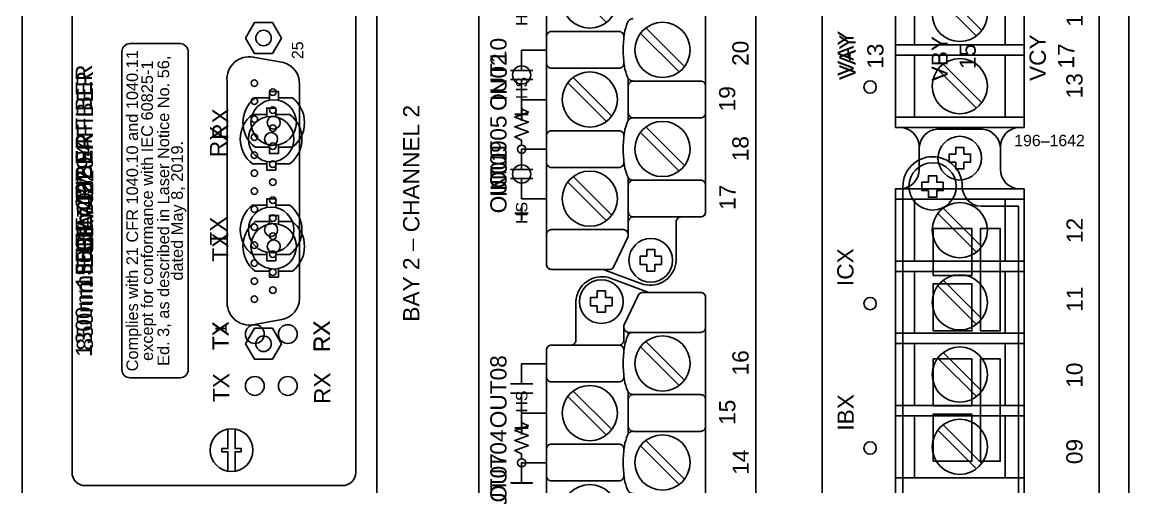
# Model space of a CAD drawing. Extents: x 1 to 47, y 1 to 34.6.
# Drawn here: x 30.65 to 37.36, y 7.95 to 10.77 of the extents above; entities that cross this region are included whole.
import ezdxf
from ezdxf.enums import TextEntityAlignment as Align

# ---------------------------------------------------------------- set-up
doc = ezdxf.new("R2010")
doc.units = 0
doc.header["$MEASUREMENT"] = 0
for name, color, linetype in [('2_1__X__SCREW_TERMINAL_BLO', 7, 'CONTINUOUS'), ('2_2__2__CONNECTORIZED', 7, 'CONTINUOUS'), ('5_2__A__ISOLATED_EIA-422', 7, 'CONTINUOUS'), ('5_3__B__ISOLATED_G_703_CO-', 7, 'CONTINUOUS'), ('5_4__C__850_NM_IEEE_C37_94', 7, 'CONTINUOUS'), ('5_5__D__1300_NM_FIBER', 7, 'CONTINUOUS'), ('5_6__E__1550_NM_FIBER', 7, 'CONTINUOUS'), ('5_7__H__1300_NM_IEEE_C37_9', 7, 'CONTINUOUS'), ('7_1__2___8__OPTOISOLATED_I', 7, 'CONTINUOUS'), ('7_2__7___8__OPTOISOLATED_I', 7, 'CONTINUOUS'), ('7_3__C___18__COMMON____6__', 7, 'CONTINUOUS'), ('7_4__D___18__COMMON____6__', 7, 'CONTINUOUS'), ('7_5__E___8__OPTOISOLATED_I', 7, 'CONTINUOUS'), ('7_6__4___18__COMMON____6__', 7, 'CONTINUOUS'), ('7_7__8___8__OPTOISOLATED_I', 7, 'CONTINUOUS'), ('8_0______DWG_', 7, 'CONTINUOUS')]:
    doc.layers.add(name, color=color, linetype=linetype)
doc.styles.add('ARIAL', font='arial.ttf')

msp = doc.modelspace()

# ---------------------------------------------------------------- linework, layer by layer
at = {"layer": '2_1__X__SCREW_TERMINAL_BLO'}
for points in [[(35.9456, 10.1305), (35.9456, 12.818), (36.7255, 12.818), (36.7255, 10.1305)], [(36.3108, 9.9193), (36.2705, 9.9193), (36.2705, 9.9692), (36.3108, 9.9692), (36.3108, 10.0094), (36.3607, 10.0094), (36.3607, 9.9692), (36.4007, 9.9692), (36.4007, 9.9193), (36.3607, 9.9193), (36.3607, 9.8791), (36.3108, 9.8791)], [(35.9456, 7.0703), (35.9456, 9.7579), (36.7255, 9.7579), (36.7255, 7.0703)]]:
    msp.add_lwpolyline(points, close=True, dxfattribs=at)
for points in [[(36.0606, 10.6305), (36.0606, 11.0055)], [(36.6105, 11.0055), (36.6105, 10.6305)], [(36.235, 10.9519), (36.4692, 10.7177)], [(36.2016, 10.9185), (36.4358, 10.6843)], [(35.9456, 10.6305), (36.7255, 10.6305)], [(35.9456, 10.568), (36.7255, 10.568)], [(36.0606, 10.193), (36.0606, 10.568)], [(36.6105, 10.568), (36.6105, 10.193)], [(36.2016, 10.4809), (36.4358, 10.2468)], [(36.235, 10.5144), (36.4692, 10.2802)], [(35.9456, 10.193), (36.7255, 10.193)], [(35.9456, 9.6953), (36.7255, 9.6953)], [(36.0606, 9.3203), (36.0606, 9.6953)], [(36.6105, 9.6953), (36.6105, 9.3203)], [(36.2016, 9.6083), (36.4358, 9.3741)], [(36.235, 9.6417), (36.4692, 9.4075)], [(35.9456, 9.3203), (36.7255, 9.3203)], [(35.9456, 9.258), (36.7255, 9.258)], [(36.0606, 8.883), (36.0606, 9.258)], [(36.235, 9.2042), (36.4692, 8.97)], [(36.6105, 9.258), (36.6105, 8.883)], [(36.2016, 9.1708), (36.4358, 8.9366)], [(35.9456, 8.883), (36.7255, 8.883)], [(35.9456, 8.8204), (36.7255, 8.8204)], [(36.0606, 8.4454), (36.0606, 8.8204)], [(36.6105, 8.8204), (36.6105, 8.4454)], [(36.2016, 8.7332), (36.4358, 8.4991)], [(36.235, 8.7667), (36.4692, 8.5325)], [(35.9456, 8.4454), (36.7255, 8.4454)], [(35.9456, 8.3829), (36.7255, 8.3829)], [(36.0606, 8.0079), (36.0606, 8.3829)], [(36.235, 8.3291), (36.4692, 8.095)], [(36.6105, 8.3829), (36.6105, 8.0079)], [(36.2016, 8.2957), (36.4358, 8.0615)], [(35.9456, 8.0079), (36.7255, 8.0079)]]:
    msp.add_lwpolyline(points, dxfattribs=at)
for points in [[(36.0896, 10.0125, 0.403969), (35.9737, 10.1304)], [(36.6974, 9.7581, -0.403969), (36.5815, 9.876), (36.5815, 10.0062, 0.374201), (36.4728, 10.1208), (36.1983, 10.1208, 0.374201), (36.0896, 10.0062), (36.0896, 9.876, -0.403969), (35.9737, 9.7581)], [(36.6974, 10.1304, 0.403969), (36.5815, 10.0125)]]:
    msp.add_lwpolyline(points, format="xyb", dxfattribs=at)
for centre, radius in [((36.3354, 10.8181), 0.1673), ((36.3354, 10.3806), 0.1673), ((35.7917, 10.3753), 0.0375), ((36.3356, 9.9442), 0.1324), ((36.3354, 9.5079), 0.1673), ((36.3354, 9.0704), 0.1673), ((36.3354, 8.6329), 0.1673), ((36.3354, 8.1953), 0.1673)]:
    msp.add_circle(centre, radius, dxfattribs=at)
at = {"layer": '2_2__2__CONNECTORIZED'}
msp.add_lwpolyline([(36.3305, 7.063, 1), (36.6906, 7.063), (36.6907, 9.653), (36.4644, 9.653, -0.405199), (36.3506, 9.7729, 0.999995), (35.9905, 9.7729), (35.9907, 7.183), (36.2167, 7.183, -0.399232)], format="xyb", close=True, dxfattribs=at)
for points in [[(36.1454, 9.7479), (36.1054, 9.7479), (36.1054, 9.7979), (36.1454, 9.7979), (36.1454, 9.838), (36.1957, 9.838), (36.1957, 9.7979), (36.2356, 9.7979), (36.2356, 9.7479), (36.1957, 9.7479), (36.1957, 9.7078), (36.1454, 9.7078), (36.1454, 9.7479)], [(36.174, 9.2329), (36.174, 9.5179), (36.409, 9.5179), (36.409, 9.2329)], [(36.4607, 8.8979), (36.4607, 9.5179), (36.5807, 9.5179), (36.5807, 8.8979)], [(36.174, 8.8979), (36.174, 9.1829), (36.409, 9.1829), (36.409, 8.8979)], [(36.174, 8.4429), (36.174, 8.7279), (36.409, 8.7279), (36.409, 8.4429)], [(36.4607, 8.1079), (36.4607, 8.7279), (36.5807, 8.7279), (36.5807, 8.1079)], [(36.174, 8.1079), (36.174, 8.3929), (36.409, 8.3929), (36.409, 8.1079)]]:
    msp.add_lwpolyline(points, close=True, dxfattribs=at)
msp.add_circle((36.1705, 9.7729), 0.1433, dxfattribs=at)
at = {"layer": '5_2__A__ISOLATED_EIA-422'}
for points in [[(32.0056, 10.6719), (32.0599, 10.7659), (32.1684, 10.7659), (32.2227, 10.6719), (32.1684, 10.5779), (32.0598, 10.5779)], [(32.0056, 8.8196), (32.0599, 8.9136), (32.1684, 8.9136), (32.2227, 8.8196), (32.1684, 8.7256), (32.0598, 8.7256)]]:
    msp.add_lwpolyline(points, close=True, dxfattribs=at)
msp.add_lwpolyline([(31.893, 9.0683), (31.893, 10.4124, -0.493376), (32.0517, 10.5564), (32.2344, 10.5237, -0.334954), (32.333, 10.3935), (32.333, 9.0927, -0.342031), (32.2258, 8.9661), (32.0706, 8.9387, -0.504632)], format="xyb", close=True, dxfattribs=at)
for centre, radius in [((32.1141, 10.6719), 0.047), ((32.0584, 10.3986), 0.0197), ((32.1702, 10.344), 0.0197), ((32.0584, 10.2895), 0.0197), ((32.0584, 10.1805), 0.0197), ((32.1702, 10.235), 0.0197), ((32.1702, 10.1259), 0.0197), ((32.0584, 10.0714), 0.0197), ((32.1702, 10.0169), 0.0197), ((32.0584, 9.9623), 0.0197), ((32.0584, 9.8533), 0.0197), ((32.1702, 9.9078), 0.0197), ((32.1702, 9.7988), 0.0197), ((32.0584, 9.7442), 0.0197), ((32.1702, 9.6897), 0.0197), ((32.0584, 9.6352), 0.0197), ((32.1702, 9.5806), 0.0197), ((32.0584, 9.5261), 0.0197), ((32.1702, 9.4716), 0.0197), ((32.0584, 9.4171), 0.0197), ((32.0584, 9.308), 0.0197), ((32.1702, 9.3625), 0.0197), ((32.1702, 9.2535), 0.0197), ((32.0584, 9.199), 0.0197), ((32.1702, 9.1444), 0.0197), ((32.0584, 9.0899), 0.0197), ((32.1141, 8.8196), 0.047), ((32.0611, 8.564), 0.0571), ((32.2611, 8.564), 0.0571)]:
    msp.add_circle(centre, radius, dxfattribs=at)
at = {"layer": '5_3__B__ISOLATED_G_703_CO-'}
for points in [[(32.0056, 10.6719), (32.0599, 10.7659), (32.1684, 10.7659), (32.2227, 10.6719), (32.1684, 10.5779), (32.0598, 10.5779)], [(32.0056, 8.8196), (32.0599, 8.9136), (32.1684, 8.9136), (32.2227, 8.8196), (32.1684, 8.7256), (32.0598, 8.7256)]]:
    msp.add_lwpolyline(points, close=True, dxfattribs=at)
msp.add_lwpolyline([(31.893, 9.0683), (31.893, 10.4124, -0.493376), (32.0517, 10.5564), (32.2344, 10.5237, -0.334954), (32.333, 10.3935), (32.333, 9.0927, -0.342031), (32.2258, 8.9661), (32.0706, 8.9387, -0.504632)], format="xyb", close=True, dxfattribs=at)
for centre, radius in [((32.1141, 10.6719), 0.047), ((32.0584, 10.3986), 0.0197), ((32.1702, 10.344), 0.0197), ((32.0584, 10.2895), 0.0197), ((32.0584, 10.1805), 0.0197), ((32.1702, 10.235), 0.0197), ((32.1702, 10.1259), 0.0197), ((32.0584, 10.0714), 0.0197), ((32.1702, 10.0169), 0.0197), ((32.0584, 9.9623), 0.0197), ((32.0584, 9.8533), 0.0197), ((32.1702, 9.9078), 0.0197), ((32.1702, 9.7988), 0.0197), ((32.0584, 9.7442), 0.0197), ((32.1702, 9.6897), 0.0197), ((32.0584, 9.6352), 0.0197), ((32.1702, 9.5806), 0.0197), ((32.0584, 9.5261), 0.0197), ((32.1702, 9.4716), 0.0197), ((32.0584, 9.4171), 0.0197), ((32.0584, 9.308), 0.0197), ((32.1702, 9.3625), 0.0197), ((32.1702, 9.2535), 0.0197), ((32.0584, 9.199), 0.0197), ((32.1702, 9.1444), 0.0197), ((32.0584, 9.0899), 0.0197), ((32.1141, 8.8196), 0.047), ((32.0611, 8.564), 0.0571), ((32.2611, 8.564), 0.0571)]:
    msp.add_circle(centre, radius, dxfattribs=at)
at = {"layer": '5_4__C__850_NM_IEEE_C37_94'}
msp.add_lwpolyline([(31.2551, 8.6632), (31.2551, 10.588, -0.41414), (31.3051, 10.6381), (31.6079, 10.6381, -0.414295), (31.6579, 10.588), (31.6579, 8.6632, -0.414173), (31.6079, 8.6132), (31.3051, 8.6132, -0.414246)], format="xyb", close=True, dxfattribs=at)
for points in [[(32.1334, 10.2094), (32.0469, 10.2094, 0.493109), (32.0469, 9.9102), (32.1334, 9.9102)], [(32.1885, 10.2094), (32.273, 10.2094, -0.493109), (32.273, 9.9102), (32.1885, 9.9102)], [(32.1334, 9.6594), (32.0469, 9.6594, 0.493109), (32.0469, 9.3602), (32.1334, 9.3602)], [(32.1885, 9.6594), (32.273, 9.6594, -0.493109), (32.273, 9.3602), (32.1885, 9.3602)]]:
    msp.add_lwpolyline(points, format="xyb", dxfattribs=at)
for points in [[(32.1334, 10.195), (32.1334, 10.2472), (32.1885, 10.2472), (32.1885, 10.1946)], [(32.1885, 9.925), (32.1885, 9.8724), (32.1334, 9.8724), (32.1334, 9.9246)], [(32.1334, 9.645), (32.1334, 9.6972), (32.1885, 9.6972), (32.1885, 9.6446)], [(32.1885, 9.375), (32.1885, 9.3224), (32.1334, 9.3224), (32.1334, 9.3746)]]:
    msp.add_lwpolyline(points, dxfattribs=at)
for centre, radius in [((32.16, 10.0598), 0.1378), ((32.16, 10.0598), 0.0395), ((32.16, 9.5098), 0.1378), ((32.16, 9.5098), 0.0395), ((32.0611, 8.8782), 0.0571), ((32.2611, 8.8782), 0.0571)]:
    msp.add_circle(centre, radius, dxfattribs=at)
at = {"layer": '5_5__D__1300_NM_FIBER'}
msp.add_lwpolyline([(31.2551, 8.6632), (31.2551, 10.588, -0.41414), (31.3051, 10.6381), (31.6079, 10.6381, -0.414295), (31.6579, 10.588), (31.6579, 8.6632, -0.414173), (31.6079, 8.6132), (31.3051, 8.6132, -0.414246)], format="xyb", close=True, dxfattribs=at)
for points in [[(32.1494, 10.295), (32.1494, 10.3472), (32.2045, 10.3472), (32.2045, 10.2946)], [(32.2045, 10.025), (32.2045, 9.9724), (32.1494, 9.9724), (32.1494, 10.0246)], [(32.1494, 9.545), (32.1494, 9.5972), (32.2045, 9.5972), (32.2045, 9.5446)], [(32.2045, 9.275), (32.2045, 9.2224), (32.1494, 9.2224), (32.1494, 9.2746)]]:
    msp.add_lwpolyline(points, dxfattribs=at)
for points in [[(32.1494, 10.3094), (32.0629, 10.3094, 0.493109), (32.0629, 10.0102), (32.1494, 10.0102)], [(32.2045, 10.3094), (32.2889, 10.3094, -0.493109), (32.2889, 10.0102), (32.2045, 10.0102)], [(32.1494, 9.5594), (32.0629, 9.5594, 0.493109), (32.0629, 9.2602), (32.1494, 9.2602)], [(32.2045, 9.5594), (32.2889, 9.5594, -0.493109), (32.2889, 9.2602), (32.2045, 9.2602)]]:
    msp.add_lwpolyline(points, format="xyb", dxfattribs=at)
for centre, radius in [((32.1759, 10.1598), 0.1378), ((32.1759, 10.1598), 0.0395), ((32.1759, 9.4098), 0.1378), ((32.1759, 9.4098), 0.0395), ((32.0611, 8.8782), 0.0571), ((32.2611, 8.8782), 0.0571)]:
    msp.add_circle(centre, radius, dxfattribs=at)
at = {"layer": '5_6__E__1550_NM_FIBER'}
msp.add_lwpolyline([(31.2551, 8.6632), (31.2551, 10.588, -0.41414), (31.3051, 10.6381), (31.6079, 10.6381, -0.414295), (31.6579, 10.588), (31.6579, 8.6632, -0.414173), (31.6079, 8.6132), (31.3051, 8.6132, -0.414246)], format="xyb", close=True, dxfattribs=at)
for points in [[(32.1494, 10.295), (32.1494, 10.3472), (32.2045, 10.3472), (32.2045, 10.2946)], [(32.2045, 10.025), (32.2045, 9.9724), (32.1494, 9.9724), (32.1494, 10.0246)], [(32.1494, 9.545), (32.1494, 9.5972), (32.2045, 9.5972), (32.2045, 9.5446)], [(32.2045, 9.275), (32.2045, 9.2224), (32.1494, 9.2224), (32.1494, 9.2746)]]:
    msp.add_lwpolyline(points, dxfattribs=at)
for points in [[(32.1494, 10.3094), (32.0629, 10.3094, 0.493109), (32.0629, 10.0102), (32.1494, 10.0102)], [(32.2045, 10.3094), (32.2889, 10.3094, -0.493109), (32.2889, 10.0102), (32.2045, 10.0102)], [(32.1494, 9.5594), (32.0629, 9.5594, 0.493109), (32.0629, 9.2602), (32.1494, 9.2602)], [(32.2045, 9.5594), (32.2889, 9.5594, -0.493109), (32.2889, 9.2602), (32.2045, 9.2602)]]:
    msp.add_lwpolyline(points, format="xyb", dxfattribs=at)
for centre, radius in [((32.1759, 10.1598), 0.1378), ((32.1759, 10.1598), 0.0395), ((32.1759, 9.4098), 0.1378), ((32.1759, 9.4098), 0.0395), ((32.0611, 8.8782), 0.0571), ((32.2611, 8.8782), 0.0571)]:
    msp.add_circle(centre, radius, dxfattribs=at)
at = {"layer": '5_7__H__1300_NM_IEEE_C37_9'}
for points in [[(32.1494, 10.295), (32.1494, 10.3472), (32.2045, 10.3472), (32.2045, 10.2946)], [(32.2045, 10.025), (32.2045, 9.9724), (32.1494, 9.9724), (32.1494, 10.0246)], [(32.1494, 9.545), (32.1494, 9.5972), (32.2045, 9.5972), (32.2045, 9.5446)], [(32.2045, 9.275), (32.2045, 9.2224), (32.1494, 9.2224), (32.1494, 9.2746)]]:
    msp.add_lwpolyline(points, dxfattribs=at)
for points in [[(32.1494, 10.3094), (32.0629, 10.3094, 0.493109), (32.0629, 10.0102), (32.1494, 10.0102)], [(32.2045, 10.3094), (32.2889, 10.3094, -0.493109), (32.2889, 10.0102), (32.2045, 10.0102)], [(32.1494, 9.5594), (32.0629, 9.5594, 0.493109), (32.0629, 9.2602), (32.1494, 9.2602)], [(32.2045, 9.5594), (32.2889, 9.5594, -0.493109), (32.2889, 9.2602), (32.2045, 9.2602)]]:
    msp.add_lwpolyline(points, format="xyb", dxfattribs=at)
for centre, radius in [((32.1759, 10.1598), 0.1378), ((32.1759, 10.1598), 0.0395), ((32.1759, 9.4098), 0.1378), ((32.1759, 9.4098), 0.0395), ((32.0611, 8.8782), 0.0571), ((32.2611, 8.8782), 0.0571)]:
    msp.add_circle(centre, radius, dxfattribs=at)
at = {"layer": '7_1__2___8__OPTOISOLATED_I'}
for points in [[(33.6788, 10.476), (33.6788, 10.5982), (33.8299, 10.5982)], [(33.6113, 10.476), (33.7463, 10.476)], [(33.6113, 10.4203), (33.7463, 10.4203)], [(33.6788, 10.4203), (33.6788, 10.2982), (33.8299, 10.2982)], [(33.6788, 9.876), (33.6788, 9.9982), (33.8299, 9.9982)], [(33.6113, 9.876), (33.7463, 9.876)], [(33.6113, 9.8203), (33.7463, 9.8203)], [(33.6788, 9.8203), (33.6788, 9.6982), (33.8299, 9.6982)], [(33.6788, 8.576), (33.6788, 8.6982), (33.83, 8.6982)], [(33.6113, 8.576), (33.7463, 8.576)], [(33.6113, 8.5203), (33.7463, 8.5203)], [(33.6788, 8.5203), (33.6788, 8.3982), (33.83, 8.3982)], [(33.6788, 7.976), (33.6788, 8.0982), (33.83, 8.0982)], [(33.6113, 7.976), (33.7463, 7.976)]]:
    msp.add_lwpolyline(points, dxfattribs=at)
at = {"layer": '7_2__7___8__OPTOISOLATED_I'}
for points in [[(33.6788, 10.476), (33.6788, 10.5982), (33.8299, 10.5982)], [(33.6113, 10.476), (33.7463, 10.476)], [(33.6113, 10.4203), (33.7463, 10.4203)], [(33.6788, 10.4203), (33.6788, 10.2982), (33.8299, 10.2982)], [(33.6788, 9.876), (33.6788, 9.9982), (33.8299, 9.9982)], [(33.6113, 9.876), (33.7463, 9.876)], [(33.6113, 9.8203), (33.7463, 9.8203)], [(33.6788, 9.8203), (33.6788, 9.6982), (33.8299, 9.6982)], [(33.6788, 8.576), (33.6788, 8.6982), (33.8299, 8.6982)], [(33.6113, 8.576), (33.7463, 8.576)], [(33.6113, 8.5203), (33.7463, 8.5203)], [(33.6788, 8.5203), (33.6788, 8.3982), (33.8299, 8.3982)], [(33.6788, 7.976), (33.6788, 8.0982), (33.8299, 8.0982)], [(33.6113, 7.976), (33.7463, 7.976)]]:
    msp.add_lwpolyline(points, dxfattribs=at)
at = {"layer": '7_3__C___18__COMMON____6__'}
for points in [[(33.6788, 10.5031), (33.6788, 10.5982), (33.8299, 10.5982)], [(33.6788, 10.3931), (33.6788, 10.2982), (33.8299, 10.2982)], [(33.6788, 9.9031), (33.6788, 9.9982), (33.8299, 9.9982)], [(33.6788, 9.7931), (33.6788, 9.6982), (33.8299, 9.6982)], [(33.6788, 8.576), (33.6788, 8.6982), (33.8299, 8.6982)], [(33.6113, 8.576), (33.7463, 8.576)], [(33.6113, 8.5203), (33.7463, 8.5203)], [(33.6788, 8.5203), (33.6788, 8.3982), (33.8299, 8.3982)], [(33.6788, 7.976), (33.6788, 8.0982), (33.8299, 8.0982)], [(33.6113, 7.976), (33.7463, 7.976)]]:
    msp.add_lwpolyline(points, dxfattribs=at)
for centre in [(33.6788, 10.4481), (33.6788, 9.8481)]:
    msp.add_circle(centre, 0.055, dxfattribs=at)
at = {"layer": '7_4__D___18__COMMON____6__'}
for points in [[(33.6788, 10.5031), (33.6788, 10.5982), (33.8299, 10.5982)], [(33.6788, 10.3931), (33.6788, 10.2982), (33.8299, 10.2982)], [(33.6788, 9.9031), (33.6788, 9.9982), (33.8299, 9.9982)], [(33.6788, 9.7931), (33.6788, 9.6982), (33.8299, 9.6982)], [(33.6788, 8.576), (33.6788, 8.6982), (33.8299, 8.6982)], [(33.6113, 8.576), (33.7463, 8.576)], [(33.6113, 8.5203), (33.7463, 8.5203)], [(33.6788, 8.5203), (33.6788, 8.3982), (33.8299, 8.3982)], [(33.6788, 7.976), (33.6788, 8.0982), (33.8299, 8.0982)], [(33.6113, 7.976), (33.7463, 7.976)]]:
    msp.add_lwpolyline(points, dxfattribs=at)
for centre in [(33.6788, 10.4481), (33.6788, 9.8481)]:
    msp.add_circle(centre, 0.055, dxfattribs=at)
at = {"layer": '7_5__E___8__OPTOISOLATED_I'}
for points in [[(33.6788, 10.0231), (33.6788, 10.0531), (33.6376, 10.0731), (33.7201, 10.1031), (33.6376, 10.1331), (33.7201, 10.1631), (33.6376, 10.1931), (33.7201, 10.2232), (33.6788, 10.2432), (33.6788, 10.2982), (33.8299, 10.2982)], [(33.8299, 9.9982), (33.7038, 9.9982)], [(33.6788, 9.876), (33.6788, 9.9732)], [(33.6188, 9.876), (33.7388, 9.876)], [(33.6188, 9.8203), (33.7388, 9.8203)], [(33.6788, 9.8203), (33.6788, 9.6982), (33.8299, 9.6982)], [(33.6788, 8.1231), (33.6788, 8.1531), (33.6376, 8.1731), (33.7201, 8.2031), (33.6376, 8.2331), (33.7201, 8.2631), (33.6376, 8.2931), (33.7201, 8.3231), (33.6788, 8.3432), (33.6788, 8.3981), (33.8299, 8.3981)], [(33.6788, 7.9759), (33.6788, 8.0731)], [(33.8299, 8.0981), (33.7038, 8.0981)], [(33.6188, 7.9759), (33.7388, 7.9759)]]:
    msp.add_lwpolyline(points, dxfattribs=at)
for centre in [(33.6788, 9.9982), (33.6788, 8.0981)]:
    msp.add_circle(centre, 0.025, dxfattribs=at)
at = {"layer": '7_6__4___18__COMMON____6__'}
for points in [[(33.6788, 10.5032), (33.6788, 10.5982), (33.8299, 10.5982)], [(33.6788, 10.3932), (33.6788, 10.2982), (33.8299, 10.2982)], [(33.6788, 9.9032), (33.6788, 9.9982), (33.8299, 9.9982)], [(33.6788, 9.7932), (33.6788, 9.6982), (33.8299, 9.6982)], [(33.6788, 8.576), (33.6788, 8.6982), (33.83, 8.6982)], [(33.6113, 8.576), (33.7463, 8.576)], [(33.6113, 8.5203), (33.7463, 8.5203)], [(33.6788, 8.5203), (33.6788, 8.3982), (33.83, 8.3982)], [(33.6788, 7.976), (33.6788, 8.0982), (33.83, 8.0982)], [(33.6113, 7.976), (33.7463, 7.976)]]:
    msp.add_lwpolyline(points, dxfattribs=at)
for centre in [(33.6788, 10.4482), (33.6788, 9.8482)]:
    msp.add_circle(centre, 0.055, dxfattribs=at)
at = {"layer": '7_7__8___8__OPTOISOLATED_I'}
for points in [[(33.6788, 10.023), (33.6788, 10.0531), (33.6376, 10.0731), (33.7201, 10.1031), (33.6376, 10.1331), (33.7201, 10.1631), (33.6376, 10.1931), (33.7201, 10.2232), (33.6788, 10.2432), (33.6788, 10.2982), (33.8299, 10.2982)], [(33.7037, 9.9982), (33.8299, 9.9982)], [(33.6788, 9.876), (33.6788, 9.9733)], [(33.6188, 9.876), (33.7388, 9.876)], [(33.6188, 9.8203), (33.7388, 9.8203)], [(33.6788, 9.8203), (33.6788, 9.6982), (33.8299, 9.6982)], [(33.6788, 8.123), (33.6788, 8.1531), (33.6376, 8.1731), (33.7201, 8.2031), (33.6376, 8.2331), (33.7201, 8.2631), (33.6376, 8.2931), (33.7201, 8.3231), (33.6788, 8.3432), (33.6788, 8.3981), (33.8299, 8.3981)], [(33.6788, 7.9759), (33.6788, 8.0733)], [(33.7037, 8.0981), (33.8299, 8.0981)], [(33.6188, 7.9759), (33.7388, 7.9759)]]:
    msp.add_lwpolyline(points, dxfattribs=at)
for centre in [(33.6788, 9.9982), (33.6788, 8.0981)]:
    msp.add_circle(centre, 0.0249, dxfattribs=at)
at = {"layer": '8_0______DWG_'}
for points in [[(30.6506, 20.465), (30.6506, 3.435, 0.414214), (30.7606, 3.325), (32.6906, 3.325, 0.414214), (32.8006, 3.435), (32.8006, 20.465, 0.414214), (32.6906, 20.575), (30.7606, 20.575, 0.414214), (30.6506, 20.465)], [(36.7284, 16.3305), (37.1314, 16.3305, -0.414214), (37.1814, 16.2805), (37.1814, 3.6192, -0.414214), (37.1314, 3.5692), (35.5514, 3.5692, -0.414214), (35.5014, 3.6192), (35.5014, 16.2805, -0.414214), (35.5514, 16.3305), (36.5233, 16.3305)], [(34.3554, 10.7895, 0.191033), (34.3315, 10.781, 0.081668), (34.3213, 10.7654, 0.0591), (34.302, 10.7017, 0.034646), (34.2949, 10.6001, 0.03436), (34.302, 10.4994, 0.0591), (34.3213, 10.4357, 0.081668), (34.3315, 10.4201, 0.191033), (34.3554, 10.4116)], [(34.2987, 10.5265), (34.2987, 10.5186, -0.414214), (34.2687, 10.4886), (33.8599, 10.4886, -0.414214), (33.8299, 10.5186), (33.8299, 10.6814, -0.414214), (33.8599, 10.7114), (34.2687, 10.7114, -0.414214), (34.2987, 10.6814), (34.2987, 10.6746)], [(34.3254, 10.3816, -0.414214), (34.3554, 10.4116), (34.7641, 10.4116, -0.414214), (34.7941, 10.3816), (34.7941, 10.2187, -0.414214), (34.7641, 10.1887), (34.3554, 10.1887, -0.414214), (34.3254, 10.2187)], [(34.3554, 10.1887, 0.191033), (34.3315, 10.1802, 0.081668), (34.3213, 10.1646, 0.0591), (34.302, 10.1009, 0.034646), (34.2949, 9.9994, 0.03436), (34.302, 9.8987, 0.0591), (34.3213, 9.835, 0.081668), (34.3315, 9.8193, 0.191033), (34.3554, 9.8108)], [(34.2987, 9.9257), (34.2987, 9.9178, -0.414214), (34.2687, 9.8878), (33.8599, 9.8878, -0.414214), (33.8299, 9.9178), (33.8299, 10.0807, -0.414214), (33.8599, 10.1107), (34.2687, 10.1107, -0.414214), (34.2987, 10.0807), (34.2987, 10.0739)], [(34.3254, 9.8273), (34.3254, 9.4692), (34.2356, 9.2833, -0.241986), (34.2157, 9.2705), (33.8599, 9.2704, -0.422157), (33.8301, 9.2971), (33.8299, 9.4814, -0.414214), (33.8599, 9.5114), (34.2971, 9.5114, -0.390527), (34.3254, 9.4814)], [(34.3254, 9.7808, -0.414214), (34.3554, 9.8108), (34.7641, 9.8108, -0.414214), (34.7941, 9.7808), (34.7941, 9.618, -0.414214), (34.7641, 9.588), (34.3554, 9.588, -0.414214), (34.3254, 9.618)], [(34.3254, 9.558, -0.414214), (34.3554, 9.588)], [(34.2988, 8.9188), (34.2989, 8.8415, -0.414214), (34.2689, 8.8115)], [(34.3469, 8.8888, 0.127742), (34.3315, 8.881, 0.081668), (34.3213, 8.8654, 0.0591), (34.302, 8.8017, 0.034646), (34.2949, 8.7002, 0.03436), (34.302, 8.5995, 0.0591), (34.3213, 8.5358, 0.081668), (34.3315, 8.5202, 0.191033), (34.3554, 8.5116)], [(34.2987, 8.6265), (34.2987, 8.6186, -0.414214), (34.2687, 8.5886), (33.8599, 8.5886, -0.414214), (33.8299, 8.6186), (33.8299, 8.7815, -0.414214), (33.8599, 8.8115), (34.2687, 8.8115, -0.414214), (34.2987, 8.7815), (34.2987, 8.7747)], [(34.3254, 8.4816, -0.414214), (34.3554, 8.5116), (34.7641, 8.5116, -0.414214), (34.7941, 8.4816), (34.7941, 8.3188, -0.414214), (34.7641, 8.2888), (34.3554, 8.2888, -0.414214), (34.3254, 8.3188)], [(34.3554, 8.2895, 0.191033), (34.3315, 8.281, 0.081668), (34.3213, 8.2654, 0.0591), (34.302, 8.2017, 0.034646), (34.2949, 8.1002, 0.03436), (34.302, 7.9995, 0.0591), (34.3213, 7.9358, 0.081668), (34.3315, 7.9201, 0.191033), (34.3554, 7.9116)], [(34.2987, 8.0265), (34.2987, 8.0186, -0.414214), (34.2687, 7.9886), (33.8599, 7.9886, -0.414214), (33.8299, 8.0186), (33.8299, 8.1815, -0.414214), (33.8599, 8.2115), (34.2687, 8.2115, -0.414214), (34.2987, 8.1815), (34.2987, 8.1747)]]:
    msp.add_lwpolyline(points, format="xyb", dxfattribs=at)
for points in [[(37.2711, 20.575), (32.8906, 20.575, 0.414214), (32.8006, 20.485), (32.8006, 3.415, 0.414214), (32.8906, 3.325), (37.2711, 3.325, 0.381966), (37.3606, 3.405), (37.3606, 20.495, 0.381966)], [(33.419, 3.6192), (33.419, 20.2795, -0.468367), (33.479, 20.3295), (35.049, 20.3295, -0.414132), (35.099, 20.2795), (35.099, 3.6192, -0.414214), (35.049, 3.5692), (33.469, 3.5692, -0.414287)], [(34.6461, 9.588), (34.7641, 9.588, 0.414213), (34.7941, 9.618), (34.7942, 14.5998, 0.414214), (34.7642, 14.6298), (34.4511, 14.6298), (34.2064, 14.7207, 0.480048), (34.0082, 14.5757), (34.0082, 14.3415, -0.414214), (33.9782, 14.3115), (33.86, 14.3115, 0.414212), (33.83, 14.2815), (33.8299, 14.2815), (33.8299, 9.3004, 0.414215), (33.8599, 9.2704), (34.1728, 9.2705), (34.4176, 9.1796, 0.47859), (34.6161, 9.3246), (34.6161, 9.558, -0.414214)], [(30.953, 8.0398), (30.953, 11.1798, -0.414214), (31.033, 11.2598), (32.593, 11.2598, -0.414214), (32.673, 11.1798), (32.673, 8.0398, -0.414214), (32.593, 7.9598), (31.033, 7.9598, -0.414214)], [(34.6461, 4.088), (34.7641, 4.088, 0.414213), (34.7941, 4.118), (34.7942, 9.0998, 0.414214), (34.7642, 9.1298), (34.4511, 9.1298), (34.2064, 9.2207, 0.480048), (34.0082, 9.0757), (34.0082, 8.8415, -0.414214), (33.9782, 8.8115), (33.86, 8.8115, 0.414212), (33.83, 8.7815), (33.8299, 8.7815), (33.8299, 3.8004, 0.414215), (33.8599, 3.7704), (34.1728, 3.7705), (34.4176, 3.6796, 0.47859), (34.6161, 3.8246), (34.6161, 4.058, -0.414214)], [(34.794, 9.1032), (34.7942, 8.9188, -0.414214), (34.7642, 8.8888), (34.3271, 8.8888, -0.390527), (34.2988, 8.9188), (34.2988, 8.9311), (34.3885, 9.117, -0.241514), (34.4085, 9.1298), (34.7642, 9.1298, -0.422157)]]:
    msp.add_lwpolyline(points, format="xyb", close=True, dxfattribs=at)
for points in [[(33.9583, 10.9999), (34.1925, 10.7657)], [(34.3993, 10.7005), (34.6335, 10.4663)], [(34.4327, 10.7339), (34.6669, 10.4998)], [(33.9918, 10.4333), (34.2259, 10.1991)], [(34.3254, 10.4281), (34.3254, 10.1722)], [(33.9583, 10.3999), (34.1925, 10.1657)], [(34.4327, 10.1332), (34.6669, 9.899)], [(34.3993, 10.0997), (34.6335, 9.8656)], [(33.9583, 9.7991), (34.1925, 9.5649)], [(33.9918, 9.8325), (34.2259, 9.5984)], [(34.3247, 8.8891), (34.3247, 8.872)], [(34.3993, 8.8006), (34.6335, 8.5664)], [(34.4327, 8.834), (34.6669, 8.5998)], [(33.9918, 8.5333), (34.2259, 8.2992)], [(34.3254, 8.273), (34.3254, 8.5282)], [(33.9583, 8.4999), (34.1925, 8.2657)], [(31.8979, 8.0469), (31.8979, 8.1655), (31.8615, 8.1655), (31.8615, 8.1845), (31.8979, 8.1845), (31.8979, 8.3031)], [(31.9421, 8.0469), (31.9421, 8.1655), (31.9785, 8.1655), (31.9785, 8.1845), (31.9421, 8.1845), (31.9421, 8.3031)], [(34.3993, 8.2005), (34.6335, 7.9664)], [(34.4327, 8.234), (34.6669, 7.9998)]]:
    msp.add_lwpolyline(points, dxfattribs=at)
for points in [[(34.4372, 9.3), (34.3969, 9.3), (34.3969, 9.35), (34.4372, 9.35), (34.4372, 9.3901), (34.4871, 9.3901), (34.4871, 9.35), (34.5271, 9.35), (34.5271, 9.3), (34.4871, 9.3), (34.4871, 9.2599), (34.4372, 9.2599)], [(34.1371, 9.0503), (34.0968, 9.0503), (34.0968, 9.1002), (34.1371, 9.1002), (34.1371, 9.1404), (34.187, 9.1404), (34.187, 9.1002), (34.227, 9.1002), (34.227, 9.0503), (34.187, 9.0503), (34.187, 9.0101), (34.1371, 9.0101)]]:
    msp.add_lwpolyline(points, close=True, dxfattribs=at)
for centre, radius in [((34.0921, 10.8995), 0.1673), ((34.5331, 10.6001), 0.1673), ((34.0921, 10.2995), 0.1673), ((34.5331, 9.9994), 0.1673), ((34.0921, 9.6987), 0.1673), ((34.462, 9.325), 0.1324), ((34.1619, 9.0752), 0.1324), ((35.7917, 9.0628), 0.0375), ((34.5331, 8.7002), 0.1673), ((34.0921, 8.3995), 0.1673), ((31.92, 8.175), 0.13), ((34.5331, 8.1002), 0.1673), ((35.7917, 8.1878), 0.0375), ((34.0921, 7.7995), 0.1673)]:
    msp.add_circle(centre, radius, dxfattribs=at)

# ---------------------------------------------------------------- texts
at = {"layer": '2_1__X__SCREW_TERMINAL_BLO', "style": 'ARIAL'}
for s, p in [('14', (37.0812, 10.7401)), ('VAY', (35.6925, 10.4428)), ('13', (37.0796, 10.3064))]:
    msp.add_text(s, height=0.09833, rotation=90, dxfattribs=at).set_placement(p)
at = {"layer": '2_2__2__CONNECTORIZED', "style": 'ARIAL'}
for s, p in [('VAY', (35.7032, 10.4177)), ('VBY', (36.2628, 10.4096)), ('VCY', (36.8568, 10.4117)), ('13', (35.8726, 10.4856)), ('15', (36.4322, 10.484)), ('17', (37.0293, 10.4869))]:
    msp.add_text(s, height=0.09833, rotation=90, dxfattribs=at).set_placement(p)
msp.add_text('196–1642', height=0.06883, dxfattribs=at).set_placement((36.6656, 10.0168))
at = {"layer": '5_2__A__ISOLATED_EIA-422', "style": 'ARIAL'}
for s, height, p in [('25', 0.06883, (32.3546, 10.5445)), ('1', 0.0688, (31.8897, 8.8836)), ('TX', 0.09833, (31.9059, 8.4662)), ('RX', 0.09833, (32.5194, 8.4548))]:
    msp.add_text(s, height=height, rotation=90, dxfattribs=at).set_placement(p)
msp.add_text('EIA-422', height=0.09833, rotation=90, dxfattribs=at).set_placement((31.0829, 9.6256), align=Align.CENTER)
at = {"layer": '5_3__B__ISOLATED_G_703_CO-', "style": 'ARIAL'}
for s, height, p in [('25', 0.06883, (32.3546, 10.5445)), ('1', 0.0688, (31.8897, 8.8836)), ('TX', 0.09833, (31.9059, 8.4662)), ('RX', 0.09833, (32.5194, 8.4548))]:
    msp.add_text(s, height=height, rotation=90, dxfattribs=at).set_placement(p)
msp.add_text('G.703', height=0.09833, rotation=90, dxfattribs=at).set_placement((31.0813, 9.6256), align=Align.CENTER)
at = {"layer": '5_4__C__850_NM_IEEE_C37_94', "style": 'ARIAL'}
for s, height, p in [('Complies with 21 CFR 1040.10 and 1040.11', 0.0708, (31.3534, 9.6256)), ('Complies with 21 CFR 1040.10 and 1040.11', 0.0708, (31.3534, 9.6256)), ('Ed. 3, as described in Laser Notice No. 56,', 0.0708, (31.5421, 9.6256)), ('Ed. 3, as described in Laser Notice No. 56,', 0.0708, (31.5421, 9.6256)), ('except for conformance with IEC 60825-1', 0.0708, (31.4436, 9.6256)), ('except for conformance with IEC 60825-1', 0.0708, (31.4436, 9.6256)), ('850nm IEEE C37.94 FIBER', 0.098333, (31.0798, 9.6256)), ('dated May 8, 2019.', 0.0708, (31.625, 9.6256)), ('dated May 8, 2019.', 0.0708, (31.625, 9.6256))]:
    msp.add_text(s, height=height, rotation=90, dxfattribs=at).set_placement(p, align=Align.CENTER)
for s, p in [('RX', (31.8876, 9.9502)), ('TX', (31.8876, 9.4142)), ('TX', (31.9035, 8.781)), ('RX', (32.518, 8.7696))]:
    msp.add_text(s, height=0.09833, rotation=90, dxfattribs=at).set_placement(p)
at = {"layer": '5_5__D__1300_NM_FIBER', "style": 'ARIAL'}
for s, height, p in [('Complies with 21 CFR 1040.10 and 1040.11', 0.0708, (31.3534, 9.6256)), ('Complies with 21 CFR 1040.10 and 1040.11', 0.0708, (31.3534, 9.6256)), ('Ed. 3, as described in Laser Notice No. 56,', 0.0708, (31.5421, 9.6256)), ('Ed. 3, as described in Laser Notice No. 56,', 0.0708, (31.5421, 9.6256)), ('except for conformance with IEC 60825-1', 0.0708, (31.4436, 9.6256)), ('except for conformance with IEC 60825-1', 0.0708, (31.4436, 9.6256)), ('1300nm FIBER', 0.098333, (31.0772, 9.6256)), ('dated May 8, 2019.', 0.0708, (31.625, 9.6256)), ('dated May 8, 2019.', 0.0708, (31.625, 9.6256))]:
    msp.add_text(s, height=height, rotation=90, dxfattribs=at).set_placement(p, align=Align.CENTER)
for s, p in [('RX', (31.9017, 10.0555)), ('TX', (31.9017, 9.3169)), ('TX', (31.9017, 8.7803)), ('RX', (32.5154, 8.7688))]:
    msp.add_text(s, height=0.09833, rotation=90, dxfattribs=at).set_placement(p)
at = {"layer": '5_6__E__1550_NM_FIBER', "style": 'ARIAL'}
for s, height, p in [('Complies with 21 CFR 1040.10 and 1040.11', 0.0708, (31.3534, 9.6256)), ('Complies with 21 CFR 1040.10 and 1040.11', 0.0708, (31.3534, 9.6256)), ('Ed. 3, as described in Laser Notice No. 56,', 0.0708, (31.5421, 9.6256)), ('Ed. 3, as described in Laser Notice No. 56,', 0.0708, (31.5421, 9.6256)), ('except for conformance with IEC 60825-1', 0.0708, (31.4436, 9.6256)), ('except for conformance with IEC 60825-1', 0.0708, (31.4436, 9.6256)), ('1550nm FIBER', 0.098333, (31.0735, 9.6256)), ('dated May 8, 2019.', 0.0708, (31.625, 9.6256)), ('dated May 8, 2019.', 0.0708, (31.625, 9.6256))]:
    msp.add_text(s, height=height, rotation=90, dxfattribs=at).set_placement(p, align=Align.CENTER)
for s, p in [('RX', (31.9015, 10.0555)), ('TX', (31.9015, 9.3169)), ('TX', (31.9015, 8.7803)), ('RX', (32.5151, 8.7688))]:
    msp.add_text(s, height=0.09833, rotation=90, dxfattribs=at).set_placement(p)
at = {"layer": '5_7__H__1300_NM_IEEE_C37_9', "style": 'ARIAL'}
msp.add_text('1300nm IEEE C37.94 FIBER', height=0.098333, rotation=90, dxfattribs=at).set_placement((31.0735, 9.6256), align=Align.CENTER)
for s, p in [('RX', (31.9015, 10.0555)), ('TX', (31.9015, 9.3169)), ('TX', (31.9015, 8.7803)), ('RX', (32.5151, 8.7688))]:
    msp.add_text(s, height=0.09833, rotation=90, dxfattribs=at).set_placement(p)
at = {"layer": '7_1__2___8__OPTOISOLATED_I', "style": 'ARIAL'}
for s, p in [('OUT10', (33.5872, 10.2303)), ('OUT09', (33.5872, 9.6099)), ('OUT08', (33.5872, 8.3075)), ('OUT07', (33.5872, 7.7137))]:
    msp.add_text(s, height=0.09833, rotation=90, dxfattribs=at).set_placement(p)
at = {"layer": '7_2__7___8__OPTOISOLATED_I', "style": 'ARIAL'}
for s, height, p in [('OUT10', 0.09833, (33.5872, 10.2303)), ('+', 0.118, (33.7356, 10.1612)), ('OUT09', 0.09833, (33.5872, 9.6098)), ('+', 0.118, (33.7356, 9.5612)), ('OUT08', 0.09833, (33.5872, 8.3075)), ('+', 0.118, (33.7356, 8.2612)), ('OUT07', 0.09833, (33.5872, 7.7136))]:
    msp.add_text(s, height=height, rotation=90, dxfattribs=at).set_placement(p)
at = {"layer": '7_3__C___18__COMMON____6__', "style": 'ARIAL'}
for s, p in [('IN02', (33.5888, 10.2893)), ('IN01', (33.5888, 9.7082)), ('OUT08', (33.5872, 8.3075)), ('OUT07', (33.5872, 7.7136))]:
    msp.add_text(s, height=0.09833, rotation=90, dxfattribs=at).set_placement(p)
at = {"layer": '7_4__D___18__COMMON____6__', "style": 'ARIAL'}
for s, p in [('IN02', (33.5888, 10.2893)), ('IN01', (33.5888, 9.7082)), ('OUT08', (33.5872, 8.3075)), ('OUT07', (33.5872, 7.7136))]:
    msp.add_text(s, height=0.09833, rotation=90, dxfattribs=at).set_placement(p)
at = {"layer": '7_5__E___8__OPTOISOLATED_I', "style": 'ARIAL'}
for s, height, p in [('HS', 0.06883, (33.7136, 10.3028)), ('OUT05', 0.09833, (33.5872, 9.7599)), ('+', 0.118, (33.7356, 9.5611)), ('HS', 0.06883, (33.7136, 8.4028)), ('OUT04', 0.09833, (33.5872, 7.8577))]:
    msp.add_text(s, height=height, rotation=90, dxfattribs=at).set_placement(p)
at = {"layer": '7_6__4___18__COMMON____6__', "style": 'ARIAL'}
for s, p in [('IN02', (33.5888, 10.2893)), ('IN01', (33.5888, 9.7083)), ('OUT08', (33.5872, 8.3075)), ('OUT07', (33.5872, 7.7137))]:
    msp.add_text(s, height=0.09833, rotation=90, dxfattribs=at).set_placement(p)
at = {"layer": '7_7__8___8__OPTOISOLATED_I', "style": 'ARIAL'}
for s, height, p in [('HS', 0.06883, (33.7136, 10.7458)), ('OUT05', 0.09833, (33.5872, 9.7599)), ('HS', 0.06883, (33.7136, 9.5458)), ('OUT04', 0.09833, (33.5872, 7.8577))]:
    msp.add_text(s, height=height, rotation=90, dxfattribs=at).set_placement(p)
at = {"layer": '8_0______DWG_', "style": 'ARIAL'}
for s, p in [('20', (35.0547, 10.503)), ('19', (34.9742, 10.2277)), ('18', (35.0547, 9.9253)), ('17', (34.9758, 9.6306)), ('12', (37.0812, 9.43)), ('ICX', (35.6909, 9.1693)), ('11', (37.0812, 9.0127)), ('16', (35.0547, 8.6277)), ('10', (37.0796, 8.5529)), ('15', (34.9747, 8.3277)), ('IBX', (35.6925, 8.2929)), ('09', (37.0796, 8.0902)), ('14', (35.0563, 8.0255))]:
    msp.add_text(s, height=0.09833, rotation=90, dxfattribs=at).set_placement(p)
msp.add_text('BAY 2 – CHANNEL 2', height=0.098333, rotation=90, dxfattribs=at).set_placement((33.0586, 9.6098), align=Align.CENTER)

doc.saveas('drawing.dxf')
